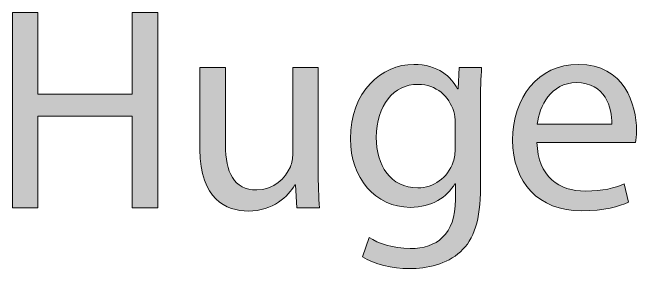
# Model space of a CAD drawing. Header units: inches. Extents: x -842 to 1422, y 2 to 295.
# Drawn here: x 791.8 to 907.9, y 147.3 to 195 of the extents above; entities that cross this region are included whole.
import ezdxf

# ---------------------------------------------------------------- set-up
doc = ezdxf.new("R2010")
doc.units = ezdxf.units.IN
doc.header["$MEASUREMENT"] = 0
doc.layers.add('Layer 1', color=7, linetype='Continuous')

# ---------------------------------------------------------------- blocks, each defined once
blk = doc.blocks.new('block 7')
at = {"layer": 'Layer 1', "true_color": 0xffffff}
h = blk.add_hatch(color=7, dxfattribs=at)
h.dxf.hatch_style = 2
h.paths.add_polyline_path([(796.47, 194.97), (796.47, 179.74), (814.07, 179.74), (814.07, 194.97), (818.83, 194.97), (818.83, 158.57), (814.07, 158.57), (814.07, 175.64), (796.47, 175.64), (796.47, 158.57), (791.77, 158.57), (791.77, 194.97)])
h = blk.add_hatch(color=7, dxfattribs=at)
h.dxf.hatch_style = 2
edge = h.paths.add_edge_path()
edge.add_spline(control_points=[(848.69, 165.7), (848.69, 163), (848.74, 160.62), (848.9, 158.57), (848.9, 158.57), (844.69, 158.57), (844.69, 158.57), (844.69, 158.57), (844.42, 162.84), (844.42, 162.84), (844.42, 162.84), (844.31, 162.84), (844.31, 162.84), (843.07, 160.73), (840.32, 157.98), (835.67, 157.98), (831.57, 157.98), (826.65, 160.25), (826.65, 169.43), (826.65, 169.43), (826.65, 184.71), (826.65, 184.71), (826.65, 184.71), (831.41, 184.71), (831.41, 184.71), (831.41, 184.71), (831.41, 170.24), (831.41, 170.24), (831.41, 165.27), (832.92, 161.92), (837.24, 161.92), (840.43, 161.92), (842.64, 164.13), (843.5, 166.24), (843.77, 166.94), (843.94, 167.81), (843.94, 168.67), (843.94, 168.67), (843.94, 184.71), (843.94, 184.71), (843.94, 184.71), (848.69, 184.71), (848.69, 184.71), (848.69, 184.71), (848.69, 165.7), (848.69, 165.7), (848.69, 165.7), (848.69, 165.7), (848.69, 165.7)], knot_values=[0, 0, 0, 0, 1, 1, 1, 2, 2, 2, 3, 3, 3, 4, 4, 4, 5, 5, 5, 6, 6, 6, 7, 7, 7, 8, 8, 8, 9, 9, 9, 10, 10, 10, 11, 11, 11, 12, 12, 12, 13, 13, 13, 14, 14, 14, 15, 15, 15, 16, 16, 16, 16], degree=3, periodic=1)
h = blk.add_hatch(color=7, dxfattribs=at)
h.dxf.hatch_style = 2
edge = h.paths.add_edge_path()
edge.add_spline(control_points=[(879.09, 184.71), (878.98, 182.82), (878.87, 180.71), (878.87, 177.53), (878.87, 177.53), (878.87, 162.35), (878.87, 162.35), (878.87, 156.36), (877.69, 152.68), (875.15, 150.42), (872.61, 148.04), (868.94, 147.28), (865.64, 147.28), (862.51, 147.28), (859.06, 148.04), (856.95, 149.44), (856.95, 149.44), (858.14, 153.06), (858.14, 153.06), (859.87, 151.98), (862.57, 151.01), (865.81, 151.01), (870.67, 151.01), (874.23, 153.55), (874.23, 160.14), (874.23, 160.14), (874.23, 163.05), (874.23, 163.05), (874.23, 163.05), (874.12, 163.05), (874.12, 163.05), (872.66, 160.62), (869.85, 158.68), (865.8, 158.68), (859.32, 158.68), (854.68, 164.19), (854.68, 171.42), (854.68, 180.28), (860.46, 185.3), (866.45, 185.3), (870.99, 185.3), (873.47, 182.93), (874.61, 180.77), (874.61, 180.77), (874.72, 180.77), (874.72, 180.77), (874.72, 180.77), (874.93, 184.71), (874.93, 184.71), (874.93, 184.71), (879.09, 184.71), (879.09, 184.71), (879.09, 184.71), (879.09, 184.71), (879.09, 184.71)], knot_values=[0, 0, 0, 0, 1, 1, 1, 2, 2, 2, 3, 3, 3, 4, 4, 4, 5, 5, 5, 6, 6, 6, 7, 7, 7, 8, 8, 8, 9, 9, 9, 10, 10, 10, 11, 11, 11, 12, 12, 12, 13, 13, 13, 14, 14, 14, 15, 15, 15, 16, 16, 16, 17, 17, 17, 18, 18, 18, 18], degree=3, periodic=1)
edge = h.paths.add_edge_path()
edge.add_spline(control_points=[(874.18, 174.39), (874.18, 175.2), (874.12, 175.91), (873.91, 176.55), (873.04, 179.31), (870.72, 181.58), (867.26, 181.58), (862.73, 181.58), (859.49, 177.74), (859.49, 171.69), (859.49, 166.56), (862.08, 162.3), (867.21, 162.3), (870.13, 162.3), (872.77, 164.13), (873.8, 167.16), (874.07, 167.97), (874.18, 168.88), (874.18, 169.69), (874.18, 169.69), (874.18, 174.39), (874.18, 174.39), (874.18, 174.39), (874.18, 174.39), (874.18, 174.39)], knot_values=[0, 0, 0, 0, 1, 1, 1, 2, 2, 2, 3, 3, 3, 4, 4, 4, 5, 5, 5, 6, 6, 6, 7, 7, 7, 8, 8, 8, 8], degree=3, periodic=1)
h = blk.add_hatch(color=7, dxfattribs=at)
h.dxf.hatch_style = 2
edge = h.paths.add_edge_path()
edge.add_spline(control_points=[(889.4, 170.78), (889.51, 164.35), (893.62, 161.7), (898.37, 161.7), (901.77, 161.7), (903.82, 162.3), (905.6, 163.05), (905.6, 163.05), (906.41, 159.65), (906.41, 159.65), (904.74, 158.89), (901.88, 158.03), (897.72, 158.03), (889.67, 158.03), (884.87, 163.32), (884.87, 171.21), (884.87, 179.09), (889.51, 185.3), (897.12, 185.3), (905.66, 185.3), (907.93, 177.8), (907.93, 172.99), (907.93, 172.02), (907.82, 171.26), (907.76, 170.78), (907.76, 170.78), (889.4, 170.78), (889.4, 170.78), (889.4, 170.78), (889.4, 170.78), (889.4, 170.78)], knot_values=[0, 0, 0, 0, 1, 1, 1, 2, 2, 2, 3, 3, 3, 4, 4, 4, 5, 5, 5, 6, 6, 6, 7, 7, 7, 8, 8, 8, 9, 9, 9, 10, 10, 10, 10], degree=3, periodic=1)
edge = h.paths.add_edge_path()
edge.add_spline(control_points=[(903.34, 174.18), (903.39, 177.2), (902.09, 181.9), (896.75, 181.9), (891.94, 181.9), (889.84, 177.47), (889.46, 174.18), (889.46, 174.18), (903.34, 174.18), (903.34, 174.18)], knot_values=[0, 0, 0, 0, 1, 1, 1, 2, 2, 2, 3, 3, 3, 3], degree=3, periodic=1)
at = {"layer": 'Layer 1', "lineweight": 0}
blk.add_lwpolyline([(796.47, 194.97), (796.47, 179.74), (814.07, 179.74), (814.07, 194.97), (818.83, 194.97), (818.83, 158.57), (814.07, 158.57), (814.07, 175.64), (796.47, 175.64), (796.47, 158.57), (791.77, 158.57), (791.77, 194.97), (796.47, 194.97)], dxfattribs=at)
for points, knots in [([(848.69, 165.7), (848.69, 163), (848.74, 160.62), (848.9, 158.57), (848.9, 158.57), (844.69, 158.57), (844.69, 158.57), (844.69, 158.57), (844.42, 162.84), (844.42, 162.84), (844.42, 162.84), (844.31, 162.84), (844.31, 162.84), (843.07, 160.73), (840.32, 157.98), (835.67, 157.98), (831.57, 157.98), (826.65, 160.25), (826.65, 169.43), (826.65, 169.43), (826.65, 184.71), (826.65, 184.71), (826.65, 184.71), (831.41, 184.71), (831.41, 184.71), (831.41, 184.71), (831.41, 170.24), (831.41, 170.24), (831.41, 165.27), (832.92, 161.92), (837.24, 161.92), (840.43, 161.92), (842.64, 164.13), (843.5, 166.24), (843.77, 166.94), (843.94, 167.81), (843.94, 168.67), (843.94, 168.67), (843.94, 184.71), (843.94, 184.71), (843.94, 184.71), (848.69, 184.71), (848.69, 184.71), (848.69, 184.71), (848.69, 165.7), (848.69, 165.7), (848.69, 165.7), (848.69, 165.7), (848.69, 165.7)], [0, 0, 0, 0, 1, 1, 1, 2, 2, 2, 3, 3, 3, 4, 4, 4, 5, 5, 5, 6, 6, 6, 7, 7, 7, 8, 8, 8, 9, 9, 9, 10, 10, 10, 11, 11, 11, 12, 12, 12, 13, 13, 13, 14, 14, 14, 15, 15, 15, 16, 16, 16, 16]), ([(879.09, 184.71), (878.98, 182.82), (878.87, 180.71), (878.87, 177.53), (878.87, 177.53), (878.87, 162.35), (878.87, 162.35), (878.87, 156.36), (877.69, 152.68), (875.15, 150.42), (872.61, 148.04), (868.94, 147.28), (865.64, 147.28), (862.51, 147.28), (859.06, 148.04), (856.95, 149.44), (856.95, 149.44), (858.14, 153.06), (858.14, 153.06), (859.87, 151.98), (862.57, 151.01), (865.81, 151.01), (870.67, 151.01), (874.23, 153.55), (874.23, 160.14), (874.23, 160.14), (874.23, 163.05), (874.23, 163.05), (874.23, 163.05), (874.12, 163.05), (874.12, 163.05), (872.66, 160.62), (869.85, 158.68), (865.8, 158.68), (859.32, 158.68), (854.68, 164.19), (854.68, 171.42), (854.68, 180.28), (860.46, 185.3), (866.45, 185.3), (870.99, 185.3), (873.47, 182.93), (874.61, 180.77), (874.61, 180.77), (874.72, 180.77), (874.72, 180.77), (874.72, 180.77), (874.93, 184.71), (874.93, 184.71), (874.93, 184.71), (879.09, 184.71), (879.09, 184.71), (879.09, 184.71), (879.09, 184.71), (879.09, 184.71)], [0, 0, 0, 0, 1, 1, 1, 2, 2, 2, 3, 3, 3, 4, 4, 4, 5, 5, 5, 6, 6, 6, 7, 7, 7, 8, 8, 8, 9, 9, 9, 10, 10, 10, 11, 11, 11, 12, 12, 12, 13, 13, 13, 14, 14, 14, 15, 15, 15, 16, 16, 16, 17, 17, 17, 18, 18, 18, 18]), ([(889.4, 170.78), (889.51, 164.35), (893.62, 161.7), (898.37, 161.7), (901.77, 161.7), (903.82, 162.3), (905.6, 163.05), (905.6, 163.05), (906.41, 159.65), (906.41, 159.65), (904.74, 158.89), (901.88, 158.03), (897.72, 158.03), (889.67, 158.03), (884.87, 163.32), (884.87, 171.21), (884.87, 179.09), (889.51, 185.3), (897.12, 185.3), (905.66, 185.3), (907.93, 177.8), (907.93, 172.99), (907.93, 172.02), (907.82, 171.26), (907.76, 170.78), (907.76, 170.78), (889.4, 170.78), (889.4, 170.78), (889.4, 170.78), (889.4, 170.78), (889.4, 170.78)], [0, 0, 0, 0, 1, 1, 1, 2, 2, 2, 3, 3, 3, 4, 4, 4, 5, 5, 5, 6, 6, 6, 7, 7, 7, 8, 8, 8, 9, 9, 9, 10, 10, 10, 10]), ([(874.18, 174.39), (874.18, 175.2), (874.12, 175.91), (873.91, 176.55), (873.04, 179.31), (870.72, 181.58), (867.26, 181.58), (862.73, 181.58), (859.49, 177.74), (859.49, 171.69), (859.49, 166.56), (862.08, 162.3), (867.21, 162.3), (870.13, 162.3), (872.77, 164.13), (873.8, 167.16), (874.07, 167.97), (874.18, 168.88), (874.18, 169.69), (874.18, 169.69), (874.18, 174.39), (874.18, 174.39), (874.18, 174.39), (874.18, 174.39), (874.18, 174.39)], [0, 0, 0, 0, 1, 1, 1, 2, 2, 2, 3, 3, 3, 4, 4, 4, 5, 5, 5, 6, 6, 6, 7, 7, 7, 8, 8, 8, 8]), ([(903.34, 174.18), (903.39, 177.2), (902.09, 181.9), (896.75, 181.9), (891.94, 181.9), (889.84, 177.47), (889.46, 174.18), (889.46, 174.18), (903.34, 174.18), (903.34, 174.18)], [0, 0, 0, 0, 1, 1, 1, 2, 2, 2, 3, 3, 3, 3])]:
    blk.add_open_spline(points, degree=3, knots=knots, dxfattribs=at)
blk = doc.blocks.new('block 6')
at = {"layer": 'Layer 1'}
blk.add_blockref('block 7', (0, 0), dxfattribs=at)
blk = doc.blocks.new('block 3')
at = {"layer": 'Layer 1'}
blk.add_blockref('block 6', (0, 0), dxfattribs=at)

msp = doc.modelspace()

# ---------------------------------------------------------------- block references
at = {"layer": 'Layer 1'}
msp.add_blockref('block 3', (0, 0), dxfattribs=at)

doc.saveas('drawing.dxf')
